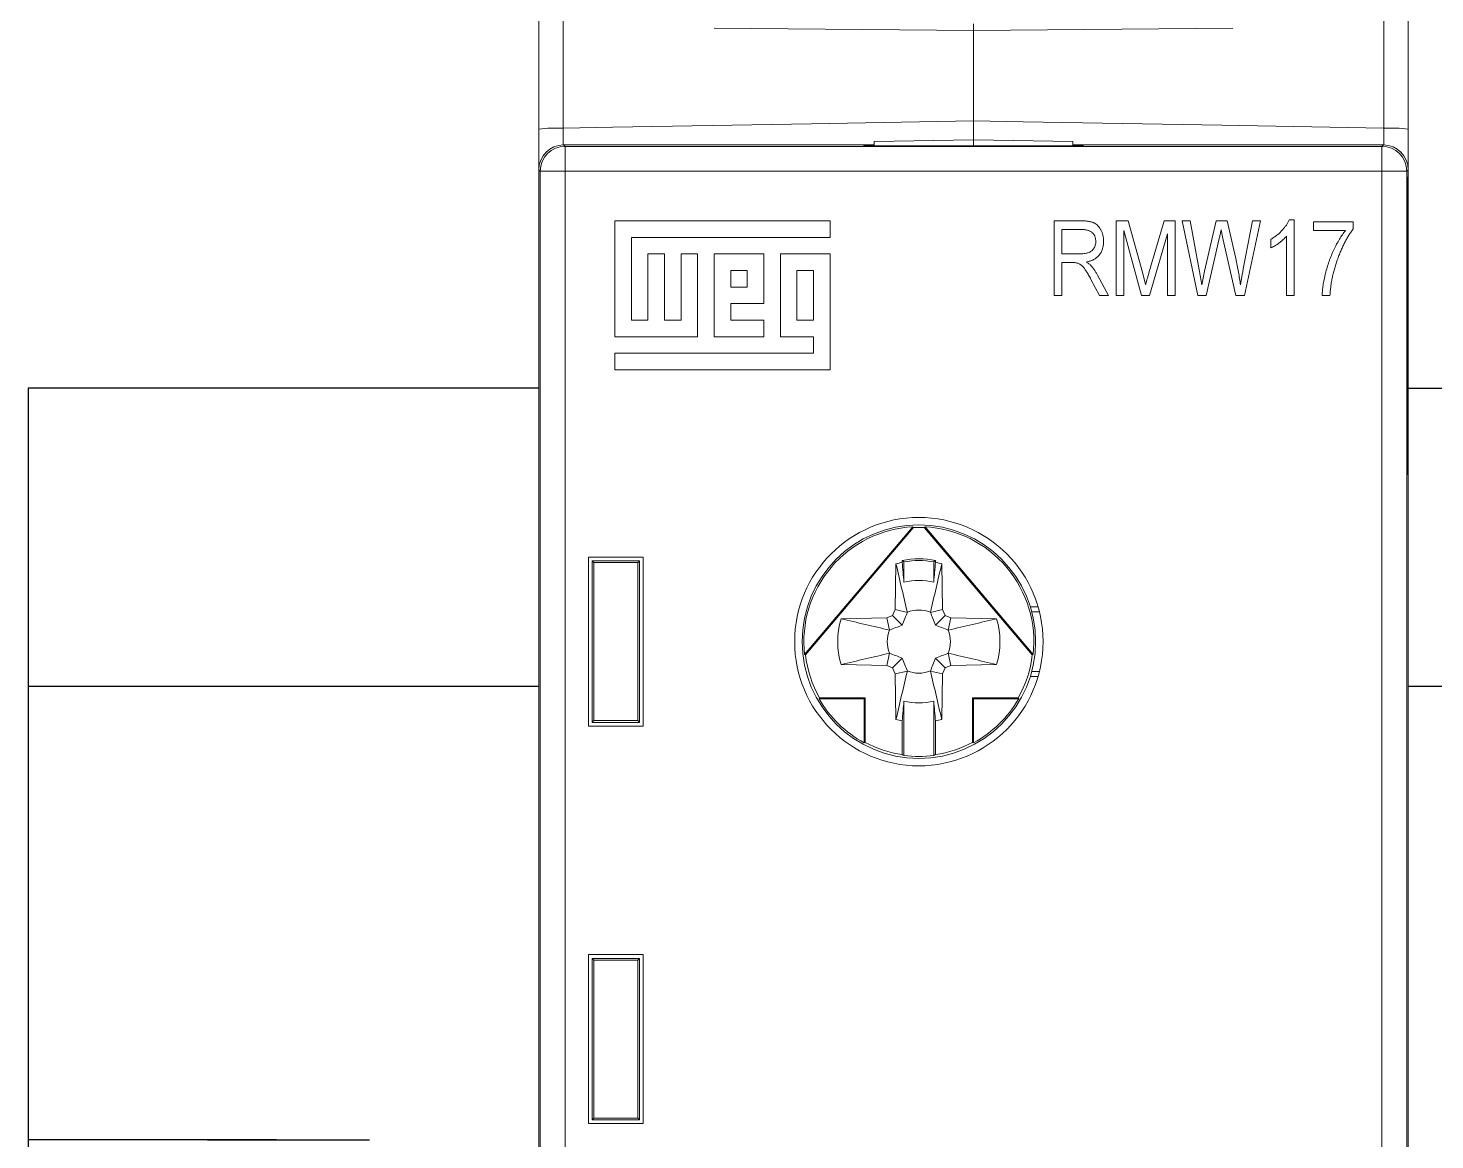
# Model space of a CAD drawing. Header units: millimetres. Extents: x -72 to 2978, y -1067 to 2817.
# Drawn here: x 1048.63 to 1076.94, y 1979.27 to 2001.65 of the extents above; entities that cross this region are included whole.
import ezdxf

# ---------------------------------------------------------------- set-up
doc = ezdxf.new("R2010")
doc.units = ezdxf.units.MM

msp = doc.modelspace()

# ---------------------------------------------------------------- linework, layer by layer
at = {"color": 7, "linetype": 'Continuous', "lineweight": 15}
for p, q in [((1058.906, 1999.616), (1058.906, 2007.345)), ((1059.397, 2007.369), (1059.397, 1999.633)), ((1075.915, 1999.633), (1075.915, 2007.369)), ((1076.406, 2007.345), (1076.406, 1999.616)), ((1067.656, 2001.6), (1062.436, 2001.646)), ((1067.656, 2001.6), (1072.877, 2001.646)), ((1067.656, 2001.6), (1067.656, 1999.778)), ((1059.406, 1999.296), (1059.435, 1999.266)), ((1065.656, 1999.296), (1059.406, 1999.296)), ((1059.435, 1998.766), (1059.435, 1999.266)), ((1059.435, 1999.266), (1075.877, 1999.266)), ((1065.45, 1999.285), (1065.45, 1999.275)), ((1065.656, 1999.285), (1065.45, 1999.285)), ((1065.45, 1999.275), (1065.45, 1999.285)), ((1065.45, 1999.275), (1069.862, 1999.275)), ((1065.656, 1999.361), (1067.656, 1999.396)), ((1065.656, 1999.275), (1065.656, 1999.361)), ((1067.656, 1999.396), (1067.656, 1999.275)), ((1067.656, 1999.396), (1069.656, 1999.361)), ((1069.656, 1999.361), (1069.656, 1999.275)), ((1075.906, 1999.296), (1069.656, 1999.296)), ((1069.862, 1999.285), (1069.656, 1999.285)), ((1069.862, 1999.275), (1069.862, 1999.285)), ((1069.862, 1999.275), (1069.862, 1999.285)), ((1075.877, 1999.266), (1075.906, 1999.296)), ((1075.877, 1998.766), (1075.877, 1999.266)), ((1058.935, 1998.766), (1058.906, 1998.796)), ((1058.906, 1998.796), (1058.906, 1954.996)), ((1058.906, 1998.652), (1058.906, 1955.14)), ((1059.435, 1998.766), (1058.935, 1998.766)), ((1058.935, 1955.025), (1058.935, 1998.766)), ((1075.877, 1998.766), (1059.435, 1998.766)), ((1059.435, 1998.766), (1059.435, 1955.025)), ((1075.877, 1955.025), (1075.877, 1998.766)), ((1076.377, 1998.766), (1075.877, 1998.766)), ((1076.406, 1998.796), (1076.377, 1998.766)), ((1076.377, 1998.766), (1076.377, 1955.025)), ((1076.406, 1954.996), (1076.406, 1998.796)), ((1076.406, 1955.14), (1076.406, 1998.652)), ((1064.769, 1997.766), (1060.435, 1997.766)), ((1060.435, 1997.766), (1060.435, 1995.433)), ((1064.769, 1997.433), (1064.769, 1997.766)), ((1069.279, 1996.266), (1069.279, 1997.766)), ((1069.279, 1997.766), (1069.83, 1997.766)), ((1070.526, 1997.766), (1070.77, 1997.766)), ((1070.526, 1996.266), (1070.526, 1997.766)), ((1070.77, 1997.766), (1071.062, 1996.704)), ((1071.188, 1996.723), (1071.494, 1997.766)), ((1071.494, 1997.766), (1071.714, 1997.766)), ((1071.714, 1997.766), (1071.714, 1996.266)), ((1072.17, 1996.266), (1071.857, 1997.766)), ((1071.857, 1997.766), (1072.015, 1997.766)), ((1072.015, 1997.766), (1072.199, 1996.783)), ((1072.306, 1996.753), (1072.542, 1997.766)), ((1072.542, 1997.766), (1072.759, 1997.766)), ((1072.759, 1997.766), (1072.934, 1997.007)), ((1073.087, 1996.802), (1073.272, 1997.766)), ((1073.43, 1997.766), (1073.108, 1996.266)), ((1073.272, 1997.766), (1073.43, 1997.766)), ((1074.009, 1997.786), (1074.111, 1997.786)), ((1074.111, 1997.786), (1074.111, 1996.266)), ((1069.435, 1997.591), (1069.435, 1997.104)), ((1069.841, 1997.591), (1069.435, 1997.591)), ((1070.682, 1997.575), (1070.682, 1996.266)), ((1071.039, 1996.266), (1070.682, 1997.575)), ((1071.559, 1997.504), (1071.198, 1996.266)), ((1071.559, 1996.266), (1071.559, 1997.504)), ((1072.678, 1997.409), (1072.64, 1997.585)), ((1074.5, 1997.571), (1074.5, 1997.747)), ((1074.5, 1997.747), (1075.299, 1997.747)), ((1075.143, 1997.571), (1074.5, 1997.571)), ((1075.299, 1997.747), (1075.299, 1997.603)), ((1060.769, 1997.433), (1064.769, 1997.433)), ((1060.769, 1995.766), (1060.769, 1997.433)), ((1072.604, 1997.409), (1072.341, 1996.266)), ((1072.936, 1996.266), (1072.678, 1997.409)), ((1073.643, 1997.221), (1073.643, 1997.396)), ((1073.955, 1996.266), (1073.955, 1997.455)), ((1061.435, 1997.1), (1061.102, 1997.1)), ((1061.102, 1997.1), (1061.102, 1995.766)), ((1061.435, 1995.766), (1061.435, 1997.1)), ((1061.769, 1997.1), (1061.769, 1995.766)), ((1062.102, 1997.1), (1061.769, 1997.1)), ((1062.102, 1995.433), (1062.102, 1997.1)), ((1062.435, 1997.1), (1062.435, 1995.433)), ((1063.435, 1997.1), (1062.435, 1997.1)), ((1063.435, 1996.1), (1063.435, 1997.1)), ((1063.769, 1997.1), (1063.769, 1995.433)), ((1064.769, 1997.1), (1063.769, 1997.1)), ((1064.769, 1994.766), (1064.769, 1997.1)), ((1069.435, 1997.104), (1069.801, 1997.104)), ((1069.634, 1996.929), (1069.435, 1996.929)), ((1069.435, 1996.929), (1069.435, 1996.266)), ((1062.769, 1996.766), (1062.769, 1996.433)), ((1063.102, 1996.766), (1062.769, 1996.766)), ((1063.102, 1996.433), (1063.102, 1996.766)), ((1064.435, 1996.766), (1064.102, 1996.766)), ((1064.102, 1996.766), (1064.102, 1995.766)), ((1064.435, 1995.766), (1064.435, 1996.766)), ((1070.151, 1996.676), (1070.37, 1996.266)), ((1071.062, 1996.704), (1071.12, 1996.482)), ((1072.25, 1996.476), (1072.306, 1996.753)), ((1062.769, 1996.433), (1063.102, 1996.433)), ((1070.193, 1996.266), (1070.02, 1996.587)), ((1062.769, 1995.766), (1062.769, 1996.1)), ((1062.769, 1996.1), (1063.435, 1996.1)), ((1069.435, 1996.266), (1069.279, 1996.266)), ((1070.37, 1996.266), (1070.193, 1996.266)), ((1070.682, 1996.266), (1070.526, 1996.266)), ((1071.198, 1996.266), (1071.039, 1996.266)), ((1071.714, 1996.266), (1071.559, 1996.266)), ((1072.341, 1996.266), (1072.17, 1996.266)), ((1073.108, 1996.266), (1072.936, 1996.266)), ((1074.111, 1996.266), (1073.955, 1996.266)), ((1074.831, 1996.266), (1074.675, 1996.266)), ((1061.102, 1995.766), (1060.769, 1995.766)), ((1061.769, 1995.766), (1061.435, 1995.766)), ((1063.435, 1995.766), (1062.769, 1995.766)), ((1063.435, 1995.433), (1063.435, 1995.766)), ((1064.102, 1995.766), (1064.435, 1995.766)), ((1060.435, 1995.433), (1062.102, 1995.433)), ((1062.435, 1995.433), (1063.435, 1995.433)), ((1063.769, 1995.433), (1064.435, 1995.433)), ((1064.435, 1995.433), (1064.435, 1995.1)), ((1060.435, 1995.1), (1060.435, 1994.766)), ((1064.435, 1995.1), (1060.435, 1995.1)), ((1060.435, 1994.766), (1064.769, 1994.766)), ((1064.256, 1989.034), (1066.432, 1991.607)), ((1064.274, 1989.028), (1066.44, 1991.59)), ((1066.44, 1991.59), (1066.432, 1991.607)), ((1066.68, 1991.607), (1066.672, 1991.59)), ((1066.672, 1991.59), (1068.838, 1989.028)), ((1066.68, 1991.607), (1068.856, 1989.034)), ((1059.906, 1990.996), (1061.006, 1990.996)), ((1059.906, 1987.596), (1059.906, 1990.996)), ((1061.006, 1990.996), (1061.006, 1987.596)), ((1060.016, 1990.886), (1059.981, 1990.921)), ((1059.981, 1990.921), (1059.981, 1987.671)), ((1060.931, 1990.921), (1059.981, 1990.921)), ((1060.016, 1990.886), (1060.016, 1987.706)), ((1060.896, 1990.886), (1060.016, 1990.886)), ((1060.896, 1990.886), (1060.931, 1990.921)), ((1060.896, 1987.706), (1060.896, 1990.886)), ((1060.931, 1987.671), (1060.931, 1990.921)), ((1066.095, 1990.861), (1066.079, 1989.941)), ((1066.221, 1990.929), (1066.221, 1990.893)), ((1066.256, 1990.9), (1066.256, 1990.492)), ((1066.856, 1990.492), (1066.856, 1990.9)), ((1066.891, 1990.893), (1066.891, 1990.929)), ((1067.033, 1989.941), (1067.017, 1990.861)), ((1066.027, 1989.825), (1065.911, 1989.773)), ((1066.079, 1989.941), (1066.027, 1989.825)), ((1066.027, 1989.825), (1066.221, 1989.631)), ((1066.079, 1989.941), (1066.324, 1989.886)), ((1067.033, 1989.941), (1066.789, 1989.886)), ((1067.085, 1989.825), (1066.891, 1989.631)), ((1067.085, 1989.825), (1067.033, 1989.941)), ((1067.201, 1989.773), (1067.085, 1989.825)), ((1068.799, 1989.996), (1068.956, 1989.996)), ((1068.828, 1989.896), (1068.983, 1989.896)), ((1065.911, 1989.773), (1064.99, 1989.757)), ((1065.911, 1989.773), (1065.965, 1989.528)), ((1067.201, 1989.773), (1067.147, 1989.528)), ((1068.122, 1989.757), (1067.201, 1989.773)), ((1064.256, 1989.034), (1064.274, 1989.028)), ((1065.911, 1988.818), (1065.965, 1989.063)), ((1067.201, 1988.818), (1067.147, 1989.063)), ((1068.838, 1989.028), (1068.856, 1989.034)), ((1064.99, 1988.834), (1065.911, 1988.818)), ((1065.911, 1988.818), (1066.027, 1988.767)), ((1066.027, 1988.767), (1066.221, 1988.961)), ((1066.027, 1988.767), (1066.079, 1988.65)), ((1066.079, 1988.65), (1066.324, 1988.705)), ((1067.033, 1988.65), (1066.789, 1988.705)), ((1067.085, 1988.767), (1066.891, 1988.961)), ((1067.033, 1988.65), (1067.085, 1988.767)), ((1067.085, 1988.767), (1067.201, 1988.818)), ((1067.201, 1988.818), (1068.122, 1988.834)), ((1068.983, 1988.696), (1068.828, 1988.696)), ((1066.079, 1988.65), (1066.095, 1987.73)), ((1067.017, 1987.73), (1067.033, 1988.65)), ((1068.956, 1988.596), (1068.799, 1988.596)), ((1064.557, 1988.163), (1064.547, 1988.146)), ((1065.456, 1988.146), (1064.547, 1988.146)), ((1065.474, 1988.163), (1064.557, 1988.163)), ((1065.456, 1988.146), (1065.474, 1988.163)), ((1065.456, 1987.259), (1065.456, 1988.146)), ((1065.474, 1987.269), (1065.474, 1988.163)), ((1067.639, 1988.163), (1067.639, 1987.269)), ((1068.555, 1988.163), (1067.639, 1988.163)), ((1067.656, 1988.146), (1067.639, 1988.163)), ((1068.565, 1988.146), (1067.656, 1988.146)), ((1067.656, 1988.146), (1067.656, 1987.259)), ((1066.256, 1988.099), (1066.256, 1987.004)), ((1066.856, 1987.004), (1066.856, 1988.099)), ((1061.006, 1987.596), (1059.906, 1987.596)), ((1060.016, 1987.706), (1059.981, 1987.671)), ((1059.981, 1987.671), (1060.931, 1987.671)), ((1060.016, 1987.706), (1060.896, 1987.706)), ((1060.896, 1987.706), (1060.931, 1987.671)), ((1066.221, 1987.698), (1066.221, 1987.023)), ((1066.891, 1987.023), (1066.891, 1987.698)), ((1065.456, 1987.259), (1065.474, 1987.269)), ((1067.639, 1987.269), (1067.656, 1987.259)), ((1059.906, 1982.996), (1061.006, 1982.996)), ((1059.906, 1979.596), (1059.906, 1982.996)), ((1060.016, 1982.886), (1059.981, 1982.921)), ((1059.981, 1982.921), (1059.981, 1979.671)), ((1060.931, 1982.921), (1059.981, 1982.921)), ((1060.016, 1982.886), (1060.016, 1979.706)), ((1060.896, 1982.886), (1060.016, 1982.886)), ((1060.896, 1982.886), (1060.931, 1982.921)), ((1060.896, 1979.706), (1060.896, 1982.886)), ((1060.931, 1979.671), (1060.931, 1982.921)), ((1061.006, 1982.996), (1061.006, 1979.596)), ((1060.016, 1979.706), (1059.981, 1979.671)), ((1059.981, 1979.671), (1060.931, 1979.671)), ((1060.016, 1979.706), (1060.896, 1979.706)), ((1060.896, 1979.706), (1060.931, 1979.671)), ((1061.006, 1979.596), (1059.906, 1979.596))]:
    msp.add_line(p, q, dxfattribs=at)
at = {"color": 102, "linetype": 'Continuous', "lineweight": 15}
msp.add_line((1067.656, 2001.6), (1067.656, 2001.735), dxfattribs=at)
for p, q in [((1076.406, 1992.651), (1076.406, 1998.651)), ((1052.235, 1979.267), (1055.014, 1979.267))]:
    msp.add_line(p, q)
at = {"color": 6}
for p, q in [((1058.906, 1994.396), (1048.626, 1994.396)), ((1048.626, 1994.396), (1048.626, 1988.396)), ((1058.906, 1988.396), (1048.626, 1988.396)), ((1048.626, 1988.396), (1048.626, 1959.396))]:
    msp.add_line(p, q, dxfattribs=at)
at = {"color": 6, "linetype": 'ByBlock'}
for p, q in [((1076.406, 1994.396), (1082.56, 1994.396)), ((1082.56, 1988.396), (1076.406, 1988.396)), ((1053.624, 1979.267), (1048.626, 1979.267)), ((1053.624, 1979.267), (1055.499, 1979.267))]:
    msp.add_line(p, q, dxfattribs=at)
at = {"color": 7, "linetype": 'Continuous', "lineweight": 15, "flags": 128}
for points in [[(1059.397, 1999.633), (1060.397, 1999.651), (1064.396, 1999.721), (1067.656, 1999.778)], [(1067.656, 1999.778), (1068.656, 1999.76), (1072.655, 1999.69), (1075.915, 1999.633)], [(1068.565, 1988.146), (1068.56, 1988.154), (1068.555, 1988.163)]]:
    msp.add_lwpolyline(points, dxfattribs=at)
at = {"color": 7, "linetype": 'Continuous', "lineweight": 15}
for radius in [2.5, 2.35]:
    msp.add_circle((1066.556, 1989.296), radius, dxfattribs=at)
for centre, radius, start, end in [((1059.276, 1996.211), 3.424, 87.9713, 96.2035), ((1076.036, 1996.211), 3.424, 83.7965, 92.0287), ((1059.435, 1998.766), 0.5, 90.0017, 179.9984), ((1075.877, 1998.766), 0.5, 0.0016, 89.9983), ((1066.556, 1989.296), 2.315, 93.0745, 186.4936), ((1066.556, 1989.296), 2.298, 87.1131, 92.8869), ((1066.556, 1989.296), 2.315, 353.5064, 86.9255), ((1066.556, 1989.296), 1.667, 78.4101, 101.5899), ((1066.556, 1989.296), 1.632, 101.8415, 106.4118), ((1066.556, 1989.296), 1.632, 79.4085, 100.5915), ((1066.556, 1989.296), 1.632, 73.5882, 78.1585), ((1066.556, 1989.296), 1.233, 75.9215, 104.0785), ((1066.556, 1989.296), 0.635, 68.5164, 111.4836), ((1066.556, 1989.296), 1.632, 163.5882, 196.4118), ((1066.556, 1989.296), 1.632, 343.5882, 16.4118), ((1066.556, 1989.296), 0.635, 158.5164, 201.4836), ((1066.556, 1989.296), 0.635, 338.5164, 21.4836), ((1066.556, 1989.296), 2.298, 186.6813, 209.5325), ((1066.556, 1989.296), 2.298, 330.4675, 353.3187), ((1066.556, 1989.296), 0.635, 248.5164, 291.4836), ((1066.556, 1989.296), 2.315, 209.7846, 241.6313), ((1066.556, 1989.296), 2.315, 298.3687, 330.2154), ((1066.556, 1989.296), 1.233, 255.9215, 284.0785), ((1066.556, 1989.296), 1.632, 253.5882, 258.1585), ((1066.556, 1989.296), 1.632, 281.8415, 286.4118), ((1066.556, 1989.296), 2.298, 241.8906, 261.6181), ((1066.556, 1989.296), 2.312, 262.5431, 277.4569), ((1066.556, 1989.296), 2.298, 278.3819, 298.1094)]:
    msp.add_arc(centre, radius, start, end, dxfattribs=at)
for centre, major_axis, ratio, start_param, end_param in [((1059.406, 1998.796), (-0.354, 0.354), 0.999973, 5.497801, 7.06857), ((1075.906, 1998.796), (0.354, 0.354), 0.999973, 5.497801, 7.06857), ((1067.713, 1989.296), (2.894, 0), 0.916608, 4.17078, 4.184807), ((1065.399, 1989.296), (2.894, 0), 0.916608, 5.239971, 5.253998)]:
    msp.add_ellipse(centre, major_axis=major_axis, ratio=ratio, start_param=start_param, end_param=end_param, dxfattribs=at)
for points, knots in [([(1067.656, 1999.778), (1067.656, 1999.722), (1067.656, 1999.61), (1067.656, 1999.471), (1067.656, 1999.411), (1067.656, 1999.385)], [0, 0, 0, 0, 0.359008, 0.718015, 1, 1, 1, 1]), ([(1067.656, 1999.385), (1067.656, 1999.392), (1067.656, 1999.424), (1067.656, 1999.528), (1067.656, 1999.66), (1067.656, 1999.747), (1067.656, 1999.778)], [0, 0, 0, 0, 0.087417, 0.44514, 0.802841, 1, 1, 1, 1]), ([(1058.906, 1999.616), (1058.906, 1999.554), (1058.906, 1999.38), (1058.906, 1999.115), (1058.906, 1998.892), (1058.906, 1998.819), (1058.906, 1998.796)], [0, 0, 0, 0, 0.183153, 0.515053, 0.846973, 1, 1, 1, 1]), ([(1076.406, 1998.796), (1076.406, 1998.858), (1076.406, 1998.987), (1076.406, 1999.281), (1076.406, 1999.504), (1076.406, 1999.616)], [0, 0, 0, 0, 0.322195, 0.661098, 1, 1, 1, 1]), ([(1069.83, 1997.766), (1069.844, 1997.766), (1069.871, 1997.766), (1069.91, 1997.764), (1069.946, 1997.761), (1069.98, 1997.756), (1070.01, 1997.75), (1070.038, 1997.743), (1070.063, 1997.734), (1070.092, 1997.721), (1070.126, 1997.7), (1070.162, 1997.668), (1070.193, 1997.628), (1070.222, 1997.582), (1070.245, 1997.531), (1070.261, 1997.475), (1070.271, 1997.415), (1070.272, 1997.374), (1070.273, 1997.353)], [0, 0, 0, 0, 0.059861, 0.115867, 0.168079, 0.216582, 0.261137, 0.301832, 0.339688, 0.374291, 0.44084, 0.509232, 0.581286, 0.658766, 0.739724, 0.822665, 0.908999, 1, 1, 1, 1]), ([(1073.643, 1997.396), (1073.664, 1997.409), (1073.706, 1997.434), (1073.765, 1997.478), (1073.82, 1997.525), (1073.87, 1997.576), (1073.916, 1997.628), (1073.954, 1997.681), (1073.986, 1997.733), (1074.002, 1997.769), (1074.009, 1997.786)], [0, 0, 0, 0, 0.135284, 0.26941, 0.402801, 0.536191, 0.665211, 0.785343, 0.896318, 1, 1, 1, 1]), ([(1070.117, 1997.352), (1070.117, 1997.361), (1070.116, 1997.379), (1070.113, 1997.404), (1070.108, 1997.429), (1070.1, 1997.451), (1070.09, 1997.473), (1070.079, 1997.493), (1070.064, 1997.511), (1070.048, 1997.527), (1070.029, 1997.543), (1070.009, 1997.556), (1069.986, 1997.566), (1069.961, 1997.576), (1069.934, 1997.582), (1069.905, 1997.588), (1069.874, 1997.591), (1069.852, 1997.591), (1069.841, 1997.591)], [0, 0, 0, 0, 0.065327, 0.127357, 0.18677, 0.244741, 0.300513, 0.356097, 0.411409, 0.467417, 0.524221, 0.583217, 0.643559, 0.706897, 0.774123, 0.84489, 0.920043, 1, 1, 1, 1]), ([(1072.64, 1997.585), (1072.637, 1997.569), (1072.631, 1997.538), (1072.622, 1997.493), (1072.613, 1997.45), (1072.607, 1997.423), (1072.604, 1997.409)], [0, 0, 0, 0, 0.270605, 0.527888, 0.770564, 1, 1, 1, 1]), ([(1074.675, 1996.266), (1074.676, 1996.282), (1074.677, 1996.315), (1074.681, 1996.365), (1074.686, 1996.417), (1074.693, 1996.471), (1074.702, 1996.527), (1074.714, 1996.585), (1074.726, 1996.645), (1074.745, 1996.727), (1074.773, 1996.83), (1074.813, 1996.951), (1074.858, 1997.07), (1074.909, 1997.184), (1074.963, 1997.292), (1075.021, 1997.394), (1075.079, 1997.487), (1075.122, 1997.544), (1075.143, 1997.571)], [0, 0, 0, 0, 0.034222, 0.069813, 0.107007, 0.145882, 0.186019, 0.227874, 0.271427, 0.316576, 0.408093, 0.498715, 0.588596, 0.678127, 0.765339, 0.847918, 0.925972, 1, 1, 1, 1]), ([(1075.299, 1997.603), (1075.284, 1997.584), (1075.254, 1997.543), (1075.212, 1997.479), (1075.171, 1997.41), (1075.131, 1997.337), (1075.092, 1997.259), (1075.055, 1997.177), (1075.02, 1997.091), (1074.986, 1997.001), (1074.954, 1996.909), (1074.926, 1996.817), (1074.901, 1996.725), (1074.88, 1996.633), (1074.862, 1996.541), (1074.848, 1996.449), (1074.838, 1996.358), (1074.833, 1996.297), (1074.831, 1996.266)], [0, 0, 0, 0, 0.051765, 0.105365, 0.161209, 0.219212, 0.279359, 0.342018, 0.40698, 0.474589, 0.542816, 0.610255, 0.676789, 0.742504, 0.807531, 0.872125, 0.936173, 1, 1, 1, 1]), ([(1069.801, 1997.104), (1069.82, 1997.104), (1069.855, 1997.105), (1069.904, 1997.11), (1069.946, 1997.118), (1069.982, 1997.13), (1070.012, 1997.146), (1070.038, 1997.165), (1070.062, 1997.189), (1070.081, 1997.216), (1070.098, 1997.246), (1070.109, 1997.28), (1070.116, 1997.315), (1070.117, 1997.339), (1070.117, 1997.352)], [0, 0, 0, 0, 0.122755, 0.230056, 0.322791, 0.40207, 0.47475, 0.545845, 0.616658, 0.689747, 0.764806, 0.840517, 0.918295, 1, 1, 1, 1]), ([(1070.273, 1997.353), (1070.273, 1997.339), (1070.272, 1997.312), (1070.268, 1997.271), (1070.261, 1997.233), (1070.251, 1997.197), (1070.239, 1997.163), (1070.223, 1997.131), (1070.205, 1997.102), (1070.183, 1997.074), (1070.16, 1997.048), (1070.133, 1997.025), (1070.104, 1997.004), (1070.073, 1996.986), (1070.039, 1996.97), (1070.002, 1996.957), (1069.963, 1996.946), (1069.936, 1996.941), (1069.922, 1996.938)], [0, 0, 0, 0, 0.070124, 0.136973, 0.201515, 0.263247, 0.323812, 0.382633, 0.440984, 0.498977, 0.557187, 0.615133, 0.67446, 0.734991, 0.797237, 0.861968, 0.929489, 1, 1, 1, 1]), ([(1073.955, 1997.455), (1073.945, 1997.444), (1073.925, 1997.421), (1073.891, 1997.388), (1073.852, 1997.355), (1073.81, 1997.322), (1073.767, 1997.291), (1073.724, 1997.264), (1073.683, 1997.24), (1073.656, 1997.227), (1073.643, 1997.221)], [0, 0, 0, 0, 0.111569, 0.231228, 0.361627, 0.501035, 0.640157, 0.769329, 0.889276, 1, 1, 1, 1]), ([(1070.02, 1996.587), (1070.012, 1996.602), (1069.996, 1996.631), (1069.974, 1996.672), (1069.952, 1996.709), (1069.933, 1996.741), (1069.914, 1996.77), (1069.898, 1996.795), (1069.883, 1996.815), (1069.865, 1996.836), (1069.844, 1996.858), (1069.819, 1996.88), (1069.794, 1996.897), (1069.769, 1996.91), (1069.741, 1996.918), (1069.71, 1996.925), (1069.673, 1996.928), (1069.648, 1996.928), (1069.634, 1996.929)], [0, 0, 0, 0, 0.092728, 0.177366, 0.254414, 0.323889, 0.385354, 0.438553, 0.484631, 0.522952, 0.588828, 0.648611, 0.702575, 0.751873, 0.802247, 0.860186, 0.925559, 1, 1, 1, 1]), ([(1069.922, 1996.938), (1069.932, 1996.933), (1069.952, 1996.922), (1069.979, 1996.905), (1070.001, 1996.887), (1070.014, 1996.874), (1070.02, 1996.868)], [0, 0, 0, 0, 0.289711, 0.551497, 0.788143, 1, 1, 1, 1]), ([(1072.934, 1997.007), (1072.944, 1996.961), (1072.964, 1996.871), (1072.99, 1996.737), (1073.012, 1996.606), (1073.024, 1996.519), (1073.029, 1996.476)], [0, 0, 0, 0, 0.260311, 0.513506, 0.759855, 1, 1, 1, 1]), ([(1070.02, 1996.868), (1070.032, 1996.854), (1070.057, 1996.824), (1070.09, 1996.777), (1070.122, 1996.728), (1070.141, 1996.694), (1070.151, 1996.676)], [0, 0, 0, 0, 0.245563, 0.493888, 0.744613, 1, 1, 1, 1]), ([(1071.12, 1996.482), (1071.122, 1996.489), (1071.126, 1996.505), (1071.133, 1996.529), (1071.141, 1996.555), (1071.148, 1996.585), (1071.157, 1996.616), (1071.167, 1996.649), (1071.177, 1996.685), (1071.184, 1996.71), (1071.188, 1996.723)], [0, 0, 0, 0, 0.090712, 0.190611, 0.302053, 0.422037, 0.551217, 0.690772, 0.840366, 1, 1, 1, 1]), ([(1072.199, 1996.783), (1072.208, 1996.732), (1072.227, 1996.63), (1072.243, 1996.528), (1072.25, 1996.476)], [0, 0, 0, 0, 0.497105, 1, 1, 1, 1]), ([(1073.029, 1996.476), (1073.033, 1996.501), (1073.042, 1996.553), (1073.055, 1996.632), (1073.071, 1996.716), (1073.082, 1996.773), (1073.087, 1996.802)], [0, 0, 0, 0, 0.229818, 0.473981, 0.729798, 1, 1, 1, 1])]:
    msp.add_open_spline(points, degree=3, knots=knots, dxfattribs=at)
at = {"color": 102, "linetype": 'Continuous', "lineweight": 15}
for points, knots in [([(1059.394, 1999.292), (1059.394, 1999.322), (1059.394, 1999.392), (1059.395, 1999.516), (1059.397, 1999.603), (1059.397, 1999.633)], [0, 0, 0, 0, 0.325567, 0.760139, 1, 1, 1, 1]), ([(1075.915, 1999.633), (1075.916, 1999.578), (1075.917, 1999.467), (1075.918, 1999.349), (1075.918, 1999.306), (1075.918, 1999.296)], [0, 0, 0, 0, 0.440566, 0.881035, 1, 1, 1, 1])]:
    msp.add_open_spline(points, degree=3, knots=knots, dxfattribs=at)
at = {"color": 7, "linetype": 'Continuous', "lineweight": 15}
for points in [[(1066.095, 1990.861), (1066.171, 1990.537), (1066.247, 1990.213), (1066.324, 1989.886)], [(1066.221, 1990.929), (1066.233, 1990.919), (1066.244, 1990.91), (1066.256, 1990.9)], [(1066.256, 1990.492), (1066.244, 1990.626), (1066.233, 1990.76), (1066.221, 1990.893)], [(1066.789, 1989.886), (1066.865, 1990.213), (1066.941, 1990.537), (1067.017, 1990.861)], [(1066.891, 1990.929), (1066.879, 1990.919), (1066.868, 1990.91), (1066.856, 1990.9)], [(1066.891, 1990.893), (1066.879, 1990.76), (1066.868, 1990.626), (1066.856, 1990.492)], [(1066.324, 1989.886), (1066.291, 1989.804), (1066.258, 1989.719), (1066.221, 1989.631)], [(1066.789, 1989.886), (1066.821, 1989.804), (1066.854, 1989.719), (1066.891, 1989.631)], [(1065.965, 1989.528), (1065.638, 1989.604), (1065.315, 1989.68), (1064.99, 1989.757)], [(1065.965, 1989.528), (1066.048, 1989.56), (1066.132, 1989.594), (1066.221, 1989.631)], [(1067.147, 1989.528), (1067.064, 1989.56), (1066.98, 1989.594), (1066.891, 1989.631)], [(1068.122, 1989.757), (1067.798, 1989.68), (1067.474, 1989.604), (1067.147, 1989.528)], [(1064.99, 1988.834), (1065.315, 1988.911), (1065.638, 1988.987), (1065.965, 1989.063)], [(1065.965, 1989.063), (1066.048, 1989.031), (1066.132, 1988.998), (1066.221, 1988.961)], [(1067.147, 1989.063), (1067.064, 1989.031), (1066.98, 1988.998), (1066.891, 1988.961)], [(1067.147, 1989.063), (1067.474, 1988.987), (1067.798, 1988.911), (1068.122, 1988.834)], [(1066.095, 1987.73), (1066.171, 1988.054), (1066.247, 1988.378), (1066.324, 1988.705)], [(1066.324, 1988.705), (1066.291, 1988.788), (1066.258, 1988.872), (1066.221, 1988.961)], [(1066.789, 1988.705), (1066.821, 1988.788), (1066.854, 1988.872), (1066.891, 1988.961)], [(1067.017, 1987.73), (1066.941, 1988.054), (1066.865, 1988.378), (1066.789, 1988.705)], [(1066.221, 1987.698), (1066.233, 1987.832), (1066.244, 1987.965), (1066.256, 1988.099)], [(1066.856, 1988.099), (1066.868, 1987.965), (1066.879, 1987.832), (1066.891, 1987.698)]]:
    msp.add_open_spline(points, degree=3, dxfattribs=at)

doc.saveas('drawing.dxf')
